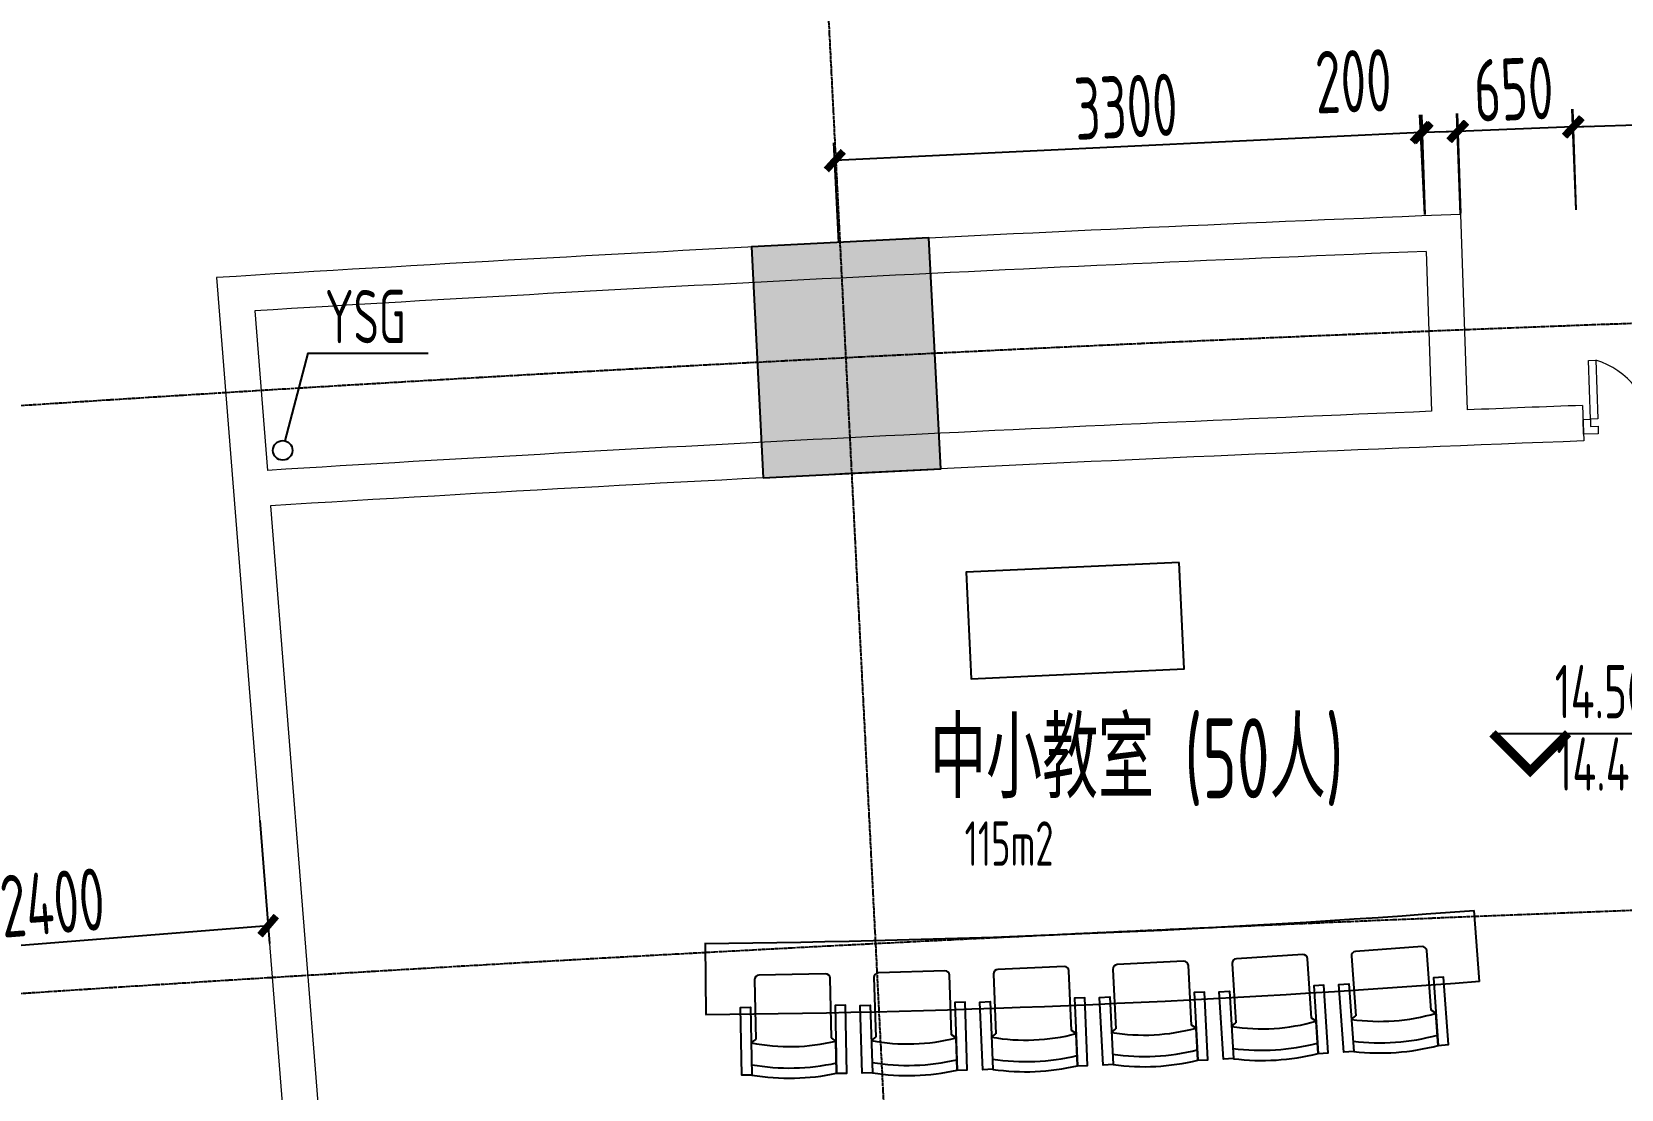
# Model space of a CAD drawing. Header units: millimetres. Extents: x 11677979 to 24947533, y -12764720 to -6308891.
# Drawn here: x 11758112 to 11767052, y -6381999 to -6376051 of the extents above; entities that cross this region are included whole.
import ezdxf
from ezdxf.enums import TextEntityAlignment as Align

# ---------------------------------------------------------------- set-up
doc = ezdxf.new("R2010")
doc.units = ezdxf.units.MM
doc.header["$LTSCALE"] = 10
for name, pattern in [('A2-RG-AXIS$0$CENTER', [2, 1.25, -0.25, 0.25, -0.25]), ('A2-RG-AXIS$0$DOTE', [2.42, 2, -0.2, 0.02, -0.2]), ('A2-RI-F4$0$A2-RG-AXIS$0$CENTER', [2, 1.25, -0.25, 0.25, -0.25]), ('A2-RI-F4$0$A2-RG-AXIS$0$DOTE', [2.42, 2, -0.2, 0.02, -0.2])]:
    doc.linetypes.add(name, pattern=pattern)
for name, color, linetype in [('A2-RB-F4$0$A-DIMS-100', 1, 'Continuous'), ('A2-RD-F4$0$$0$123', 251, 'Continuous'), ('A2-RG-AXIS$0$A-GRID', 1, 'A2-RG-AXIS$0$CENTER'), ('A2-RI-F4$0$$2$A-SYMB', 4, 'Continuous'), ('A2-RI-F4$0$A-ROOF-DRAN', 175, 'Continuous'), ('A2-RI-F4$0$A-SYMB-AREA', 4, 'Continuous'), ('A2-RI-F4$0$A-SYMB-NAME', 4, 'Continuous'), ('A2-RI-F4$0$A2-RB-F4$0$A-DIMS-100', 1, 'Continuous'), ('A2-RI-F4$0$A2-RD-F4$0$$0$123', 251, 'Continuous'), ('A2-RI-F4$0$A2-RG-AXIS$0$A-GRID', 1, 'A2-RI-F4$0$A2-RG-AXIS$0$CENTER'), ('A2-RI-F4$0$A2-RS-F4$0$A-HATH-GRAY', 8, 'Continuous'), ('A2-RI-F4$0$A2-RS-F4$0$A-WALL-CONC', 6, 'Continuous'), ('A2-RS-F4$0$A-HATH-GRAY', 8, 'Continuous'), ('A2-RS-F4$0$A-WALL-CONC', 6, 'Continuous')]:
    doc.layers.add(name, color=color, linetype=linetype)
doc.layers.add('A2-RI-F4$0$A-DOOR', color=32, linetype='Continuous', lineweight=5)
doc.layers.add('A2-RI-F4$0$A-WALL', color=7, linetype='Continuous', lineweight=5)
doc.styles.add('A2-RB-F4$0$XD2008', font='hzs.shx', dxfattribs={"width": 0.7, "bigfont": 'hztxt.shx'})
doc.styles.add('A2-RI-F4$0$$0$XD2008', font='hzs.shx', dxfattribs={"width": 0.7, "bigfont": 'hztxt.shx'})
doc.styles.add('A2-RI-F4$0$A2-RB-F4$0$XD2008', font='hzs.shx', dxfattribs={"width": 0.7, "bigfont": 'hztxt.shx'})
doc.styles.add('A2-RI-F4$0$ECADI', font='hzs.shx', dxfattribs={"width": 0.7, "bigfont": 'hztxt.shx'})
doc.dimstyles.new('A2-RB-F4$0$XD100$0', dxfattribs={"dimscale": 100, "dimtxt": 3.5, "dimasz": 1, "dimexe": 1, "dimexo": 2, "dimgap": 0.5, "dimtad": 1, "dimdec": 0, "dimdsep": 46, "dimtxsty": 'A2-RB-F4$0$XD2008', "dimblk1": 'A2-RB-F4$0$_ArchTick', "dimblk2": 'A2-RB-F4$0$_ArchTick', "dimsah": 1, "dimcen": 2.5, "dimclrt": 4, "dimaunit": 1, "dimadec": 0, "dimazin": 0, "dimtfac": 1, "dimtdec": 0, "dimtix": 1, "dimtmove": 1, "dimatfit": 3, "dimfxl": 0, "dimtolj": 1, "dimtzin": 0, "dimarcsym": 0})
doc.dimstyles.new('A2-RI-F4$0$A2-RB-F4$0$XD100$0', dxfattribs={"dimscale": 100, "dimtxt": 3.5, "dimasz": 1, "dimexe": 1, "dimexo": 2, "dimgap": 0.5, "dimtad": 1, "dimdec": 0, "dimdsep": 46, "dimtxsty": 'A2-RI-F4$0$A2-RB-F4$0$XD2008', "dimblk1": 'A2-RI-F4$0$A2-RB-F4$0$_ArchTick', "dimblk2": 'A2-RI-F4$0$A2-RB-F4$0$_ArchTick', "dimsah": 1, "dimcen": 2.5, "dimclrt": 4, "dimaunit": 1, "dimadec": 0, "dimazin": 0, "dimtfac": 1, "dimtdec": 0, "dimtix": 1, "dimtmove": 1, "dimatfit": 3, "dimfxl": 0, "dimtolj": 1, "dimtzin": 0, "dimarcsym": 0})

# ---------------------------------------------------------------- blocks, each defined once
blk = doc.blocks.new('A2-RB-F4$0$_ArchTick')
at = {"color": 0, "linetype": 'ByBlock', "const_width": 0.4}
blk.add_lwpolyline([(-0.5, -0.5), (0.5, 0.5)], dxfattribs=at)
blk = doc.blocks.new('*D280')
at = {"layer": 'A2-RB-F4$0$A-DIMS-100', "color": 0, "lineweight": -2, "transparency": 16777216}
for p, q in [((11759394.5, -6380487.6), (11759449.4, -6381178.7)), ((11757002, -6380677.9), (11757057, -6381369)), ((11757049.1, -6381269.4), (11759441.5, -6381079))]:
    blk.add_line(p, q, dxfattribs=at)
at = {"layer": 'Defpoints', "color": 0, "transparency": 16777216}
for p in [(11759378.6, -6380288.2), (11756986.2, -6380478.5), (11759441.5, -6381079)]:
    blk.add_point(p, dxfattribs=at)
at = {"layer": 'A2-RB-F4$0$A-DIMS-100', "color": 0, "lineweight": -2, "transparency": 16777216, "xscale": 100, "yscale": 100, "zscale": 100}
for p, rotation in [((11759441.5, -6381079), 4.548265622655301), ((11757049.1, -6381269.4), 184.5482656226554)]:
    blk.add_blockref('A2-RB-F4$0$_ArchTick', p, dxfattribs=dict(at, rotation=rotation))
at = {"layer": 'A2-RB-F4$0$A-DIMS-100', "color": 4, "transparency": 16777216, "insert": (11758227.5, -6380949.9), "char_height": 350, "attachment_point": 5, "rotation": 4.54827, "style": 'A2-RB-F4$0$XD2008'}
blk.add_mtext('\\A1;2400', dxfattribs=at)
blk = doc.blocks.new('*D102')
at = {"layer": 'A2-RB-F4$0$A-DIMS-100', "color": 0, "lineweight": -2, "transparency": 16777216}
for p, q in [((11765947.2, -6377078.8), (11765920.5, -6376518.4)), ((11765925.2, -6376618.3), (11762629, -6376775.8)), ((11762651, -6377236.3), (11762624.3, -6376675.9))]:
    blk.add_line(p, q, dxfattribs=at)
at = {"layer": 'Defpoints', "color": 0, "transparency": 16777216}
for p in [(11762629, -6376775.8), (11765956.8, -6377278.6), (11762660.6, -6377436.1)]:
    blk.add_point(p, dxfattribs=at)
at = {"layer": 'A2-RB-F4$0$A-DIMS-100', "color": 0, "lineweight": -2, "transparency": 16777216, "xscale": 100, "yscale": 100, "zscale": 100}
for p, rotation in [((11765925.2, -6376618.3), 2.736012959691178), ((11762629, -6376775.8), 182.7360129596912)]:
    blk.add_blockref('A2-RB-F4$0$_ArchTick', p, dxfattribs=dict(at, rotation=rotation))
at = {"layer": 'A2-RB-F4$0$A-DIMS-100', "color": 4, "transparency": 16777216, "insert": (11764266.4, -6376472.3), "char_height": 350, "attachment_point": 5, "rotation": 2.73601, "style": 'A2-RB-F4$0$XD2008'}
blk.add_mtext('\\A1;3300', dxfattribs=at)
blk = doc.blocks.new('*D115')
at = {"layer": 'A2-RB-F4$0$A-DIMS-100', "color": 0, "lineweight": -2, "transparency": 16777216}
for p, q in [((11766799.8, -6377053.1), (11766780.8, -6376486.2)), ((11768099.1, -6377009.5), (11768080.1, -6376442.6)), ((11766784.2, -6376586.1), (11768083.4, -6376542.6))]:
    blk.add_line(p, q, dxfattribs=at)
at = {"layer": 'Defpoints', "color": 0, "transparency": 16777216}
for p in [(11768083.4, -6376542.6), (11766806.5, -6377253), (11768105.8, -6377209.4)]:
    blk.add_point(p, dxfattribs=at)
at = {"layer": 'A2-RB-F4$0$A-DIMS-100', "color": 0, "lineweight": -2, "transparency": 16777216, "xscale": 100, "yscale": 100, "zscale": 100}
for p, rotation in [((11768083.4, -6376542.6), 1.920526384309769), ((11766784.2, -6376586.1), 181.9205263843098)]:
    blk.add_blockref('A2-RB-F4$0$_ArchTick', p, dxfattribs=dict(at, rotation=rotation))
at = {"layer": 'A2-RB-F4$0$A-DIMS-100', "color": 4, "transparency": 16777216, "insert": (11767426.3, -6376339.5), "char_height": 350, "attachment_point": 5, "rotation": 1.92053, "style": 'A2-RB-F4$0$XD2008'}
blk.add_mtext('\\A1;1300', dxfattribs=at)
blk = doc.blocks.new('*D116')
at = {"layer": 'A2-RB-F4$0$A-DIMS-100', "color": 0, "lineweight": -2, "transparency": 16777216}
for p, q in [((11766798.8, -6377053.2), (11766776.9, -6376486.3)), ((11766149.2, -6377078.3), (11766127.2, -6376511.5)), ((11766131.1, -6376611.4), (11766031.2, -6376615.3)), ((11766780.8, -6376586.3), (11766131.1, -6376611.4)), ((11766780.8, -6376586.3), (11766880.7, -6376582.4))]:
    blk.add_line(p, q, dxfattribs=at)
at = {"layer": 'Defpoints', "color": 0, "transparency": 16777216}
for p in [(11766131.1, -6376611.4), (11766156.9, -6377278.1), (11766806.5, -6377253)]:
    blk.add_point(p, dxfattribs=at)
at = {"layer": 'A2-RB-F4$0$A-DIMS-100', "color": 0, "lineweight": -2, "transparency": 16777216, "xscale": 100, "yscale": 100, "zscale": 100}
for p, rotation in [((11766131.1, -6376611.4), 2.214991374347856), ((11766780.8, -6376586.3), 182.2149913743478)]:
    blk.add_blockref('A2-RB-F4$0$_ArchTick', p, dxfattribs=dict(at, rotation=rotation))
at = {"layer": 'A2-RB-F4$0$A-DIMS-100', "color": 4, "transparency": 16777216, "insert": (11766447.2, -6376374), "char_height": 350, "attachment_point": 5, "rotation": 2.21499, "style": 'A2-RB-F4$0$XD2008'}
blk.add_mtext('\\A1;650', dxfattribs=at)
blk = doc.blocks.new('*D119')
at = {"layer": 'A2-RB-F4$0$A-DIMS-100', "color": 0, "lineweight": -2, "transparency": 16777216}
for p, q in [((11765950.2, -6377078.7), (11765931.7, -6376517.9)), ((11766150.1, -6377072.1), (11766131.6, -6376511.3)), ((11766134.9, -6376611.3), (11765935, -6376617.8))]:
    blk.add_line(p, q, dxfattribs=at)
at = {"layer": 'Defpoints', "color": 0, "transparency": 16777216}
for p in [(11765935, -6376617.8), (11765956.8, -6377278.6), (11766156.7, -6377272)]:
    blk.add_point(p, dxfattribs=at)
at = {"layer": 'A2-RB-F4$0$A-DIMS-100', "color": 0, "lineweight": -2, "transparency": 16777216, "xscale": 100, "yscale": 100, "zscale": 100}
for p, rotation in [((11765935, -6376617.8), 181.8855373937073), ((11766134.9, -6376611.3), 1.885537393707333)]:
    blk.add_blockref('A2-RB-F4$0$_ArchTick', p, dxfattribs=dict(at, rotation=rotation))
at = {"layer": 'A2-RB-F4$0$A-DIMS-100', "color": 4, "transparency": 16777216, "insert": (11765545.5, -6376328.9), "char_height": 350, "attachment_point": 5, "rotation": 1.88554, "style": 'A2-RB-F4$0$XD2008'}
blk.add_mtext('\\A1;200', dxfattribs=at)
blk = doc.blocks.new('A2-RD-F4$0$LEC-SEAT')
for p, q in [((-21, -0.88), (-21, -8.02)), ((-21, -8.02), (-20, -8.74)), ((-20, -8.74), (-20, -21.94)), ((-2.25, -8.02), (-3.25, -8.74)), ((-3.25, -21.94), (-3.25, -8.74)), ((-19, -22.94), (-4.25, -22.94))]:
    blk.add_line(p, q)
for points in [[(-21, -0.88), (-23.25, -0.88), (-23.25, -15.88), (-21, -15.88)], [(-2.25, -0.88), (0, -0.88), (0, -15.88), (-2.25, -15.88)]]:
    blk.add_lwpolyline(points, close=True)
for centre, radius, start, end in [((-11.62, -50.6), 50.6, 79.3218, 100.6782), ((-11.62, -50.64), 48.39, 78.8293, 101.1707), ((-11.62, -50.78), 43.78, 77.6351, 102.3649), ((-19, -21.94), 1, 180, 270), ((-4.25, -21.94), 1, 270, 360)]:
    blk.add_arc(centre, radius, start, end)
blk = doc.blocks.new('A2-RD-F4')
at = {"layer": 'A2-RD-F4$0$$0$123', "linetype": 'Continuous'}
for p, q in [((11766254.6, -6381392.2), (11766225.4, -6380993.3)), ((11761906.2, -6381579.1), (11761901.8, -6381179.1))]:
    blk.add_line(p, q, dxfattribs=at)
blk.add_lwpolyline([(11764566.3, -6379035.5), (11763367.6, -6379090.9), (11763395.3, -6379690.2), (11764594, -6379634.8)], close=True, dxfattribs=at)
for radius, start, end in [(65200.5, 270.553934, 274.362292), (65600.5, 270.555006, 274.36122)]:
    blk.add_arc((11761266.1, -6315981.6), radius, start, end, dxfattribs=at)
for p, xscale, yscale, zscale, rotation in [((11765492.8, -6381813.1), 25.39999999999997, 25.39999999999997, 25.39999999999997, 184.1418375723843), ((11763461.7, -6381911.8), 25.4, 25.4, 25.4, 182.378266143813), ((11764139, -6381885.8), 25.40000000000003, 25.40000000000003, 25.40000000000003, 182.9661232866701), ((11764816.1, -6381853), 25.40000000000005, 25.40000000000005, 25.40000000000005, 183.5539804295272), ((11762106.4, -6381942.8), 25.4, 25.4, 25.4, 181.2025518580986), ((11762784.1, -6381930.8), 25.39999999999995, 25.39999999999995, 25.39999999999995, 181.7904090009558)]:
    blk.add_blockref('A2-RD-F4$0$LEC-SEAT', p, dxfattribs=dict(at, xscale=xscale, yscale=yscale, zscale=zscale, rotation=rotation))
blk = doc.blocks.new('A2-RG-AXIS')
at = {"layer": 'A2-RG-AXIS$0$A-GRID', "linetype": 'A2-RG-AXIS$0$DOTE'}
blk.add_line((11764241.9, -6408445.8), (11762206, -6368297.4), dxfattribs=at)
for radius in [323300, 316700, 313400]:
    blk.add_arc((11778730.7, -6694178.7), radius, 75.589285, 95.407644, dxfattribs=at)
blk = doc.blocks.new('A2-RI-F4$0$5erhfh')
at = {"layer": 'A2-RI-F4$0$A-SYMB-AREA', "style": 'A2-RI-F4$0$ECADI', "width": 0.7}
blk.add_attdef('340M2', text='', height=2.5, dxfattribs=at).set_placement((0, 1.25), align=Align.MIDDLE_LEFT)
at = {"layer": 'A2-RI-F4$0$A-SYMB-NAME', "style": 'A2-RI-F4$0$ECADI', "width": 0.7}
blk.add_attdef('CHINESENAME', (-12.292, 3.087), '', height=4.5, dxfattribs=at)
blk = doc.blocks.new('A2-RI-F4$0$SERSRHRHDTRJ')
at = {"layer": 'A2-RI-F4$0$A-DOOR'}
for p, q in [((11800475.4, -6393800), (11800415.4, -6394655.5)), ((11800456.9, -6394658.5), (11800516.9, -6393803.1)), ((11800516.9, -6393803.1), (11800475.4, -6393800)), ((11800431.4, -6393945.8), (11800419.8, -6394105.8)), ((11800466.6, -6393948.4), (11800431.4, -6393945.8)), ((11800543.3, -6393953.9), (11800508.1, -6393951.4)), ((11800543.3, -6393953.9), (11800531.7, -6394113.9)), ((11800455, -6394108.3), (11800419.8, -6394105.8)), ((11800531.7, -6394113.9), (11800496.6, -6394111.3)), ((11799243, -6394573.2), (11799266.1, -6394243.9)), ((11799266.1, -6394243.9), (11799307.6, -6394246.8)), ((11799307.6, -6394246.8), (11799284.6, -6394576.1)), ((11799195.7, -6394653.5), (11799201.5, -6394570.3)), ((11799201.5, -6394570.3), (11799243, -6394573.2)), ((11799243, -6394573.2), (11799240.1, -6394614.8)), ((11799240.1, -6394614.8), (11799281.7, -6394617.7)), ((11799284.6, -6394576.1), (11799243, -6394573.2)), ((11799281.7, -6394617.7), (11799278.8, -6394659.3)), ((11799278.8, -6394659.3), (11799195.7, -6394653.5)), ((11799195.7, -6394653.5), (11799195.7, -6394653.5)), ((11800412.4, -6394697), (11800409.3, -6394738.6)), ((11800453.9, -6394700), (11800412.4, -6394697)), ((11800415.4, -6394655.5), (11800456.9, -6394658.5)), ((11800456.9, -6394658.5), (11800453.9, -6394700)), ((11800498.5, -6394661.5), (11800456.9, -6394658.5)), ((11800492.5, -6394744.6), (11800498.5, -6394661.5)), ((11800409.3, -6394738.6), (11800492.5, -6394744.6)), ((11800492.5, -6394744.6), (11800492.5, -6394744.6))]:
    blk.add_line(p, q, dxfattribs=at)
for centre, radius, start, end in [((11800532.6, -6394751.2), 952.8, 93.44102, 175.72163), ((11799135.2, -6394659.8), 447.6, 357.40877, 67.34678)]:
    blk.add_arc(centre, radius, start, end, dxfattribs=at)
blk = doc.blocks.new('A2-RI-F4$0$A2-RB-F4$0$_ArchTick')
at = {"color": 0, "linetype": 'ByBlock', "const_width": 0.4}
blk.add_lwpolyline([(-0.5, -0.5), (0.5, 0.5)], dxfattribs=at)
blk = doc.blocks.new('*D805')
at = {"layer": 'A2-RI-F4$0$A2-RB-F4$0$A-DIMS-100', "color": 0, "lineweight": -2, "transparency": 16777216}
for p, q in [((11759394.5, -6380487.6), (11759449.4, -6381178.7)), ((11757002, -6380677.9), (11757057, -6381369)), ((11757049.1, -6381269.4), (11759441.5, -6381079))]:
    blk.add_line(p, q, dxfattribs=at)
at = {"layer": 'Defpoints', "color": 0, "transparency": 16777216}
for p in [(11759378.6, -6380288.2), (11756986.2, -6380478.5), (11759441.5, -6381079)]:
    blk.add_point(p, dxfattribs=at)
at = {"layer": 'A2-RI-F4$0$A2-RB-F4$0$A-DIMS-100', "color": 0, "lineweight": -2, "transparency": 16777216, "xscale": 100, "yscale": 100, "zscale": 100}
for p, rotation in [((11759441.5, -6381079), 4.548265622655301), ((11757049.1, -6381269.4), 184.5482656226554)]:
    blk.add_blockref('A2-RI-F4$0$A2-RB-F4$0$_ArchTick', p, dxfattribs=dict(at, rotation=rotation))
at = {"layer": 'A2-RI-F4$0$A2-RB-F4$0$A-DIMS-100', "color": 4, "transparency": 16777216, "insert": (11758227.5, -6380949.9), "char_height": 350, "attachment_point": 5, "rotation": 4.54827, "style": 'A2-RI-F4$0$A2-RB-F4$0$XD2008'}
blk.add_mtext('\\A1;2400', dxfattribs=at)
blk = doc.blocks.new('*D627')
at = {"layer": 'A2-RI-F4$0$A2-RB-F4$0$A-DIMS-100', "color": 0, "lineweight": -2, "transparency": 16777216}
for p, q in [((11765947.2, -6377078.8), (11765920.5, -6376518.4)), ((11765925.2, -6376618.3), (11762629, -6376775.8)), ((11762651, -6377236.3), (11762624.3, -6376675.9))]:
    blk.add_line(p, q, dxfattribs=at)
at = {"layer": 'Defpoints', "color": 0, "transparency": 16777216}
for p in [(11762629, -6376775.8), (11765956.8, -6377278.6), (11762660.6, -6377436.1)]:
    blk.add_point(p, dxfattribs=at)
at = {"layer": 'A2-RI-F4$0$A2-RB-F4$0$A-DIMS-100', "color": 0, "lineweight": -2, "transparency": 16777216, "xscale": 100, "yscale": 100, "zscale": 100}
for p, rotation in [((11765925.2, -6376618.3), 2.736012959691178), ((11762629, -6376775.8), 182.7360129596912)]:
    blk.add_blockref('A2-RI-F4$0$A2-RB-F4$0$_ArchTick', p, dxfattribs=dict(at, rotation=rotation))
at = {"layer": 'A2-RI-F4$0$A2-RB-F4$0$A-DIMS-100', "color": 4, "transparency": 16777216, "insert": (11764266.4, -6376472.3), "char_height": 350, "attachment_point": 5, "rotation": 2.73601, "style": 'A2-RI-F4$0$A2-RB-F4$0$XD2008'}
blk.add_mtext('\\A1;3300', dxfattribs=at)
blk = doc.blocks.new('*D640')
at = {"layer": 'A2-RI-F4$0$A2-RB-F4$0$A-DIMS-100', "color": 0, "lineweight": -2, "transparency": 16777216}
for p, q in [((11766799.8, -6377053.1), (11766780.8, -6376486.2)), ((11768099.1, -6377009.5), (11768080.1, -6376442.6)), ((11766784.2, -6376586.1), (11768083.4, -6376542.6))]:
    blk.add_line(p, q, dxfattribs=at)
at = {"layer": 'Defpoints', "color": 0, "transparency": 16777216}
for p in [(11768083.4, -6376542.6), (11766806.5, -6377253), (11768105.8, -6377209.4)]:
    blk.add_point(p, dxfattribs=at)
at = {"layer": 'A2-RI-F4$0$A2-RB-F4$0$A-DIMS-100', "color": 0, "lineweight": -2, "transparency": 16777216, "xscale": 100, "yscale": 100, "zscale": 100}
for p, rotation in [((11768083.4, -6376542.6), 1.920526384309769), ((11766784.2, -6376586.1), 181.9205263843098)]:
    blk.add_blockref('A2-RI-F4$0$A2-RB-F4$0$_ArchTick', p, dxfattribs=dict(at, rotation=rotation))
at = {"layer": 'A2-RI-F4$0$A2-RB-F4$0$A-DIMS-100', "color": 4, "transparency": 16777216, "insert": (11767426.3, -6376339.5), "char_height": 350, "attachment_point": 5, "rotation": 1.92053, "style": 'A2-RI-F4$0$A2-RB-F4$0$XD2008'}
blk.add_mtext('\\A1;1300', dxfattribs=at)
blk = doc.blocks.new('*D641')
at = {"layer": 'A2-RI-F4$0$A2-RB-F4$0$A-DIMS-100', "color": 0, "lineweight": -2, "transparency": 16777216}
for p, q in [((11766798.8, -6377053.2), (11766776.9, -6376486.3)), ((11766149.2, -6377078.3), (11766127.2, -6376511.5)), ((11766131.1, -6376611.4), (11766031.2, -6376615.3)), ((11766780.8, -6376586.3), (11766131.1, -6376611.4)), ((11766780.8, -6376586.3), (11766880.7, -6376582.4))]:
    blk.add_line(p, q, dxfattribs=at)
at = {"layer": 'Defpoints', "color": 0, "transparency": 16777216}
for p in [(11766131.1, -6376611.4), (11766156.9, -6377278.1), (11766806.5, -6377253)]:
    blk.add_point(p, dxfattribs=at)
at = {"layer": 'A2-RI-F4$0$A2-RB-F4$0$A-DIMS-100', "color": 0, "lineweight": -2, "transparency": 16777216, "xscale": 100, "yscale": 100, "zscale": 100}
for p, rotation in [((11766131.1, -6376611.4), 2.214991374347856), ((11766780.8, -6376586.3), 182.2149913743478)]:
    blk.add_blockref('A2-RI-F4$0$A2-RB-F4$0$_ArchTick', p, dxfattribs=dict(at, rotation=rotation))
at = {"layer": 'A2-RI-F4$0$A2-RB-F4$0$A-DIMS-100', "color": 4, "transparency": 16777216, "insert": (11766447.2, -6376374), "char_height": 350, "attachment_point": 5, "rotation": 2.21499, "style": 'A2-RI-F4$0$A2-RB-F4$0$XD2008'}
blk.add_mtext('\\A1;650', dxfattribs=at)
blk = doc.blocks.new('*D644')
at = {"layer": 'A2-RI-F4$0$A2-RB-F4$0$A-DIMS-100', "color": 0, "lineweight": -2, "transparency": 16777216}
for p, q in [((11765950.2, -6377078.7), (11765931.7, -6376517.9)), ((11766150.1, -6377072.1), (11766131.6, -6376511.3)), ((11766134.9, -6376611.3), (11765935, -6376617.8))]:
    blk.add_line(p, q, dxfattribs=at)
at = {"layer": 'Defpoints', "color": 0, "transparency": 16777216}
for p in [(11765935, -6376617.8), (11765956.8, -6377278.6), (11766156.7, -6377272)]:
    blk.add_point(p, dxfattribs=at)
at = {"layer": 'A2-RI-F4$0$A2-RB-F4$0$A-DIMS-100', "color": 0, "lineweight": -2, "transparency": 16777216, "xscale": 100, "yscale": 100, "zscale": 100}
for p, rotation in [((11765935, -6376617.8), 181.8855373937073), ((11766134.9, -6376611.3), 1.885537393707333)]:
    blk.add_blockref('A2-RI-F4$0$A2-RB-F4$0$_ArchTick', p, dxfattribs=dict(at, rotation=rotation))
at = {"layer": 'A2-RI-F4$0$A2-RB-F4$0$A-DIMS-100', "color": 4, "transparency": 16777216, "insert": (11765545.5, -6376328.9), "char_height": 350, "attachment_point": 5, "rotation": 1.88554, "style": 'A2-RI-F4$0$A2-RB-F4$0$XD2008'}
blk.add_mtext('\\A1;200', dxfattribs=at)
blk = doc.blocks.new('A2-RI-F4$0$A2-RD-F4$0$LEC-SEAT')
for p, q in [((-21, -0.88), (-21, -8.02)), ((-21, -8.02), (-20, -8.74)), ((-20, -8.74), (-20, -21.94)), ((-2.25, -8.02), (-3.25, -8.74)), ((-3.25, -21.94), (-3.25, -8.74)), ((-19, -22.94), (-4.25, -22.94))]:
    blk.add_line(p, q)
for points in [[(-21, -0.88), (-23.25, -0.88), (-23.25, -15.88), (-21, -15.88)], [(-2.25, -0.88), (0, -0.88), (0, -15.88), (-2.25, -15.88)]]:
    blk.add_lwpolyline(points, close=True)
for centre, radius, start, end in [((-11.62, -50.6), 50.6, 79.3218, 100.6782), ((-11.62, -50.64), 48.39, 78.8293, 101.1707), ((-11.62, -50.78), 43.78, 77.6351, 102.3649), ((-19, -21.94), 1, 180, 270), ((-4.25, -21.94), 1, 270, 360)]:
    blk.add_arc(centre, radius, start, end)
blk = doc.blocks.new('A2-RI-F4$0$A2-RD-F4')
at = {"layer": 'A2-RI-F4$0$A2-RD-F4$0$$0$123', "linetype": 'Continuous'}
for p, q in [((11766254.6, -6381392.2), (11766225.4, -6380993.3)), ((11761906.2, -6381579.1), (11761901.8, -6381179.1))]:
    blk.add_line(p, q, dxfattribs=at)
blk.add_lwpolyline([(11764566.3, -6379035.5), (11763367.6, -6379090.9), (11763395.3, -6379690.2), (11764594, -6379634.8)], close=True, dxfattribs=at)
for radius, start, end in [(65200.5, 270.553934, 274.362292), (65600.5, 270.555006, 274.36122)]:
    blk.add_arc((11761266.1, -6315981.6), radius, start, end, dxfattribs=at)
for p, xscale, yscale, zscale, rotation in [((11765492.8, -6381813.1), 25.39999999999997, 25.39999999999997, 25.39999999999997, 184.1418375723843), ((11763461.7, -6381911.8), 25.4, 25.4, 25.4, 182.378266143813), ((11764139, -6381885.8), 25.40000000000003, 25.40000000000003, 25.40000000000003, 182.9661232866701), ((11764816.1, -6381853), 25.40000000000005, 25.40000000000005, 25.40000000000005, 183.5539804295272), ((11762106.4, -6381942.8), 25.4, 25.4, 25.4, 181.2025518580986), ((11762784.1, -6381930.8), 25.39999999999995, 25.39999999999995, 25.39999999999995, 181.7904090009558)]:
    blk.add_blockref('A2-RI-F4$0$A2-RD-F4$0$LEC-SEAT', p, dxfattribs=dict(at, xscale=xscale, yscale=yscale, zscale=zscale, rotation=rotation))
blk = doc.blocks.new('A2-RI-F4$0$A2-RG-AXIS')
at = {"layer": 'A2-RI-F4$0$A2-RG-AXIS$0$A-GRID', "linetype": 'A2-RI-F4$0$A2-RG-AXIS$0$DOTE'}
blk.add_line((11764241.9, -6408445.8), (11762206, -6368297.4), dxfattribs=at)
for radius in [323300, 316700, 313400]:
    blk.add_arc((11778730.7, -6694178.7), radius, 75.589285, 95.407644, dxfattribs=at)
blk = doc.blocks.new('A2-RI-F4$0$A2-RS-F4')
at = {"layer": 'A2-RI-F4$0$A2-RS-F4$0$A-HATH-GRAY', "ltscale": 3}
h = blk.add_hatch(color=256, dxfattribs=at)
h.paths.add_polyline_path([(11780370.9, -6378132.8), (11781370.9, -6378139.6), (11781379.7, -6376839.6), (11780379.7, -6376832.8)])
h.paths.add_polyline_path([(11771295.3, -6378216.2), (11772295, -6378194.3), (11772266.5, -6376894.6), (11771266.7, -6376916.1)])
h.paths.add_polyline_path([(11789445.2, -6378310.2), (11790444.5, -6378345.7), (11790490.7, -6377046.5), (11789491.3, -6377010.6)])
h.paths.add_polyline_path([(11794061, -6377995.6), (11794659.8, -6378034.1), (11794711.1, -6377235.6), (11794112.3, -6377197.1)])
h.paths.add_polyline_path([(11762225.8, -6378560), (11763224.5, -6378509.3), (11763158.6, -6377210.6), (11762159.9, -6377261.3)])
h.paths.add_polyline_path([(11756037.9, -6378647), (11756835.4, -6378583.6), (11756756.1, -6377586.7), (11755958.6, -6377650.1)])
h.paths.add_polyline_path([(11801644.4, -6378461.8), (11802243.1, -6378500.3), (11802294.5, -6377701.9), (11801695.7, -6377663.4)])
h.paths.add_polyline_path([(11751541.3, -6379498.7), (11752338.8, -6379435.3), (11752219.8, -6377940), (11751422.4, -6378003.4)])
h.paths.add_polyline_path([(11807663.9, -6379405.7), (11808460.5, -6379479.9), (11808571.8, -6378285.1), (11807775.3, -6378210.6)])
h.paths.add_polyline_path([(11816584.8, -6380403.2), (11817577.3, -6380525.1), (11817735.8, -6379234.7), (11816743.2, -6379112.9)])
h.paths.add_polyline_path([(11825579.4, -6381618.6), (11826568.2, -6381768.4), (11826762.9, -6380483.1), (11825774.2, -6380333.3)])
h.paths.add_polyline_path([(11793833.2, -6381538.6), (11794432, -6381577.1), (11794483.3, -6380778.7), (11793884.5, -6380740.2)])
h.paths.add_polyline_path([(11801416.6, -6382004.6), (11802015.3, -6382043.1), (11802066.7, -6381244.7), (11801467.9, -6381206.2)])
h.paths.add_polyline_path([(11834536.4, -6383084.9), (11835520.4, -6383263), (11835752, -6381983.8), (11834767.9, -6381805.7)])
h.paths.add_polyline_path([(11843441.7, -6384836.8), (11844420.2, -6385043.1), (11844688.3, -6383771), (11843709.9, -6383564.7)])
h.paths.add_polyline_path([(11849706.8, -6386047.7), (11850486.4, -6386227.4), (11850720.8, -6385255.2), (11849941.2, -6385075.5)])
h.paths.add_polyline_path([(11756683.4, -6386771.7), (11757480.7, -6386706.4), (11757402.3, -6385711.3), (11756604.9, -6385774.7)])
h.paths.add_polyline_path([(11752167.8, -6387373.9), (11752965.3, -6387310.5), (11752846.3, -6385815.2), (11752048.8, -6385878.6)])
h.paths.add_polyline_path([(11854131.9, -6387106.5), (11854911.5, -6387286.2), (11855145.9, -6386314), (11854366.3, -6386134.3)])
h.paths.add_polyline_path([(11793236.4, -6390820.6), (11793835.2, -6390859), (11793886.5, -6390060.7), (11793287.7, -6390022.2)])
h.paths.add_polyline_path([(11800819.8, -6391285.9), (11801418.6, -6391324.4), (11801469.9, -6390525.9), (11800871.2, -6390487.4)])
h.paths.add_polyline_path([(11847832.2, -6393825.3), (11848611.8, -6394005), (11848846.2, -6393032.8), (11848066.6, -6392853.1)])
h.paths.add_polyline_path([(11780263.2, -6394032.4), (11781263.2, -6394039.2), (11781272, -6392739.2), (11780272, -6392732.1)])
h.paths.add_polyline_path([(11771644.2, -6394112.4), (11772644, -6394090.4), (11772615.4, -6392790.7), (11771615.7, -6392812.3)])
h.paths.add_polyline_path([(11788881, -6394200.2), (11789880.4, -6394235.7), (11789926.5, -6392936.5), (11788927.1, -6392900.6)])
h.paths.add_polyline_path([(11793008.6, -6394363.6), (11793607.4, -6394402.1), (11793658.7, -6393603.7), (11793059.9, -6393565.2)])
h.paths.add_polyline_path([(11763031, -6394439.6), (11764029.7, -6394388.9), (11763963.9, -6393090.2), (11762965.1, -6393140.9)])
h.paths.add_polyline_path([(11757322.6, -6394796.6), (11758120, -6394731.3), (11758040.8, -6393736.3), (11757243.3, -6393799.7)])
h.paths.add_polyline_path([(11800592, -6394828.7), (11801190.8, -6394867.2), (11801242.1, -6394068.8), (11800643.4, -6394030.3)])
h.paths.add_polyline_path([(11852257.4, -6394883.9), (11853037, -6395063.6), (11853271.3, -6394091.4), (11852491.7, -6393911.7)])
h.paths.add_polyline_path([(11752786.3, -6395149.5), (11753583.8, -6395086), (11753464.9, -6393590.8), (11752667.4, -6393654.2)])
h.paths.add_polyline_path([(11806188.5, -6395237.1), (11806985.1, -6395311.3), (11807096.4, -6394116.5), (11806299.9, -6394042)])
h.paths.add_polyline_path([(11814655.7, -6396186), (11815648.4, -6396307.3), (11815806.1, -6395016.9), (11814813.5, -6394895.6)])
h.paths.add_polyline_path([(11823197.5, -6397340.4), (11824186.2, -6397490.2), (11824381, -6396204.9), (11823392.2, -6396055.1)])
h.paths.add_polyline_path([(11831681.6, -6398728.6), (11832663, -6398920.7), (11832912.6, -6397644.9), (11831931.2, -6397452.8)])
h.paths.add_polyline_path([(11840164, -6400382.5), (11841142.5, -6400588.8), (11841410.7, -6399316.8), (11840432.2, -6399110.5)])
edge = h.paths.add_edge_path()
edge.add_arc((11780719.1, -6400485.4), 450, 0, 360)
edge = h.paths.add_edge_path()
edge.add_arc((11772285.6, -6400549.4), 450, 0, 360)
edge = h.paths.add_edge_path()
edge.add_arc((11789151.8, -6400663.7), 450, 0, 360)
edge = h.paths.add_edge_path()
edge.add_arc((11763857, -6400855.6), 450, 0, 360)
h.paths.add_polyline_path([(11845945.9, -6401651.6), (11846725.5, -6401831.2), (11846959.8, -6400859), (11846180.2, -6400679.3)])
edge = h.paths.add_edge_path()
edge.add_arc((11797575.5, -6401083.9), 450, 0, 360)
edge = h.paths.add_edge_path()
edge.add_arc((11755440.6, -6401403.6), 450.5, 0, 360)
edge = h.paths.add_edge_path()
edge.add_arc((11805983.7, -6401745.9), 450, 0, 360)
h.paths.add_polyline_path([(11850371.1, -6402710), (11851150.7, -6402889.7), (11851385, -6401917.5), (11850605.5, -6401737.8)])
edge = h.paths.add_edge_path()
edge.add_arc((11814369.4, -6402649), 450, 0, 360)
edge = h.paths.add_edge_path()
edge.add_arc((11822725.7, -6403792.5), 450, 0, 360)
edge = h.paths.add_edge_path()
edge.add_arc((11831045.7, -6405175.5), 450, 0, 360)
edge = h.paths.add_edge_path()
edge.add_arc((11839322.6, -6406796.9), 450.5, 0, 360)
edge = h.paths.add_edge_path()
edge.add_arc((11847549.5, -6408655.2), 450.5, 0, 360)
at = {"layer": 'A2-RI-F4$0$A2-RS-F4$0$A-WALL-CONC'}
blk.add_3dface([(11762225.8, -6378560), (11763224.5, -6378509.3), (11763158.6, -6377210.6), (11762159.9, -6377261.3)], dxfattribs=at)
blk = doc.blocks.new('A2-RI-F4$0$ysg')
at = {"layer": 'A2-RI-F4$0$A-ROOF-DRAN'}
blk.add_lwpolyline([(8188.1, -6312.2), (8316.7, -5819), (8992.8, -5819)], dxfattribs=at)
blk.add_circle((8174.2, -6365.4), 55, dxfattribs=at)
ref = blk.add_blockref('A2-RI-F4$0$5erhfh', (9641.2, -6071.2), dxfattribs=dict(at, xscale=100, yscale=100, zscale=100))
ref.add_attrib('CHINESENAME', 'YSG', (8412, -5762.4), dxfattribs={"layer": 'A2-RI-F4$0$A-SYMB-NAME', "height": 300, "style": 'A2-RI-F4$0$ECADI', "width": 0.7})
blk = doc.blocks.new('A2-RI-F4$0$$2$ECADI-TAG-HGHT（国标）')
at = {"color": 1}
blk.add_line((-2.121, 2.121), (11.768, 2.121), dxfattribs=at)
at = {"color": 1, "const_width": 0.5}
blk.add_lwpolyline([(-2.121, 2.121), (0, 0), (2.121, 2.121)], dxfattribs=at)
at = {"style": 'A2-RI-F4$0$$0$XD2008', "width": 0.7}
blk.add_attdef('FL', text='', height=3, dxfattribs=at).set_placement((-2.689, 2.967), align=Align.RIGHT)
for tag, p in [('F.F.L.', (2.284, 2.967)), ('T.O.S.', (2.284, -1.104))]:
    blk.add_attdef(tag, p, '', height=3, dxfattribs=at)
blk = doc.blocks.new('A2-RS-F4')
at = {"layer": 'A2-RS-F4$0$A-HATH-GRAY', "ltscale": 3}
h = blk.add_hatch(color=256, dxfattribs=at)
h.paths.add_polyline_path([(11780370.9, -6378132.8), (11781370.9, -6378139.6), (11781379.7, -6376839.6), (11780379.7, -6376832.8)])
h.paths.add_polyline_path([(11771295.3, -6378216.2), (11772295, -6378194.3), (11772266.5, -6376894.6), (11771266.7, -6376916.1)])
h.paths.add_polyline_path([(11789445.2, -6378310.2), (11790444.5, -6378345.7), (11790490.7, -6377046.5), (11789491.3, -6377010.6)])
h.paths.add_polyline_path([(11794061, -6377995.6), (11794659.8, -6378034.1), (11794711.1, -6377235.6), (11794112.3, -6377197.1)])
h.paths.add_polyline_path([(11762225.8, -6378560), (11763224.5, -6378509.3), (11763158.6, -6377210.6), (11762159.9, -6377261.3)])
h.paths.add_polyline_path([(11756037.9, -6378647), (11756835.4, -6378583.6), (11756756.1, -6377586.7), (11755958.6, -6377650.1)])
h.paths.add_polyline_path([(11801644.4, -6378461.8), (11802243.1, -6378500.3), (11802294.5, -6377701.9), (11801695.7, -6377663.4)])
h.paths.add_polyline_path([(11751541.3, -6379498.7), (11752338.8, -6379435.3), (11752219.8, -6377940), (11751422.4, -6378003.4)])
h.paths.add_polyline_path([(11807663.9, -6379405.7), (11808460.5, -6379479.9), (11808571.8, -6378285.1), (11807775.3, -6378210.6)])
h.paths.add_polyline_path([(11816584.8, -6380403.2), (11817577.3, -6380525.1), (11817735.8, -6379234.7), (11816743.2, -6379112.9)])
h.paths.add_polyline_path([(11825579.4, -6381618.6), (11826568.2, -6381768.4), (11826762.9, -6380483.1), (11825774.2, -6380333.3)])
h.paths.add_polyline_path([(11793833.2, -6381538.6), (11794432, -6381577.1), (11794483.3, -6380778.7), (11793884.5, -6380740.2)])
h.paths.add_polyline_path([(11801416.6, -6382004.6), (11802015.3, -6382043.1), (11802066.7, -6381244.7), (11801467.9, -6381206.2)])
h.paths.add_polyline_path([(11834536.4, -6383084.9), (11835520.4, -6383263), (11835752, -6381983.8), (11834767.9, -6381805.7)])
h.paths.add_polyline_path([(11843441.7, -6384836.8), (11844420.2, -6385043.1), (11844688.3, -6383771), (11843709.9, -6383564.7)])
h.paths.add_polyline_path([(11849706.8, -6386047.7), (11850486.4, -6386227.4), (11850720.8, -6385255.2), (11849941.2, -6385075.5)])
h.paths.add_polyline_path([(11756683.4, -6386771.7), (11757480.7, -6386706.4), (11757402.3, -6385711.3), (11756604.9, -6385774.7)])
h.paths.add_polyline_path([(11752167.8, -6387373.9), (11752965.3, -6387310.5), (11752846.3, -6385815.2), (11752048.8, -6385878.6)])
h.paths.add_polyline_path([(11854131.9, -6387106.5), (11854911.5, -6387286.2), (11855145.9, -6386314), (11854366.3, -6386134.3)])
h.paths.add_polyline_path([(11793236.4, -6390820.6), (11793835.2, -6390859), (11793886.5, -6390060.7), (11793287.7, -6390022.2)])
h.paths.add_polyline_path([(11800819.8, -6391285.9), (11801418.6, -6391324.4), (11801469.9, -6390525.9), (11800871.2, -6390487.4)])
h.paths.add_polyline_path([(11847832.2, -6393825.3), (11848611.8, -6394005), (11848846.2, -6393032.8), (11848066.6, -6392853.1)])
h.paths.add_polyline_path([(11780263.2, -6394032.4), (11781263.2, -6394039.2), (11781272, -6392739.2), (11780272, -6392732.1)])
h.paths.add_polyline_path([(11771644.2, -6394112.4), (11772644, -6394090.4), (11772615.4, -6392790.7), (11771615.7, -6392812.3)])
h.paths.add_polyline_path([(11788881, -6394200.2), (11789880.4, -6394235.7), (11789926.5, -6392936.5), (11788927.1, -6392900.6)])
h.paths.add_polyline_path([(11793008.6, -6394363.6), (11793607.4, -6394402.1), (11793658.7, -6393603.7), (11793059.9, -6393565.2)])
h.paths.add_polyline_path([(11763031, -6394439.6), (11764029.7, -6394388.9), (11763963.9, -6393090.2), (11762965.1, -6393140.9)])
h.paths.add_polyline_path([(11757322.6, -6394796.6), (11758120, -6394731.3), (11758040.8, -6393736.3), (11757243.3, -6393799.7)])
h.paths.add_polyline_path([(11800592, -6394828.7), (11801190.8, -6394867.2), (11801242.1, -6394068.8), (11800643.4, -6394030.3)])
h.paths.add_polyline_path([(11852257.4, -6394883.9), (11853037, -6395063.6), (11853271.3, -6394091.4), (11852491.7, -6393911.7)])
h.paths.add_polyline_path([(11752786.3, -6395149.5), (11753583.8, -6395086), (11753464.9, -6393590.8), (11752667.4, -6393654.2)])
h.paths.add_polyline_path([(11806188.5, -6395237.1), (11806985.1, -6395311.3), (11807096.4, -6394116.5), (11806299.9, -6394042)])
h.paths.add_polyline_path([(11814655.7, -6396186), (11815648.4, -6396307.3), (11815806.1, -6395016.9), (11814813.5, -6394895.6)])
h.paths.add_polyline_path([(11823197.5, -6397340.4), (11824186.2, -6397490.2), (11824381, -6396204.9), (11823392.2, -6396055.1)])
h.paths.add_polyline_path([(11831681.6, -6398728.6), (11832663, -6398920.7), (11832912.6, -6397644.9), (11831931.2, -6397452.8)])
h.paths.add_polyline_path([(11840164, -6400382.5), (11841142.5, -6400588.8), (11841410.7, -6399316.8), (11840432.2, -6399110.5)])
edge = h.paths.add_edge_path()
edge.add_arc((11780719.1, -6400485.4), 450, 0, 360)
edge = h.paths.add_edge_path()
edge.add_arc((11772285.6, -6400549.4), 450, 0, 360)
edge = h.paths.add_edge_path()
edge.add_arc((11789151.8, -6400663.7), 450, 0, 360)
edge = h.paths.add_edge_path()
edge.add_arc((11763857, -6400855.6), 450, 0, 360)
h.paths.add_polyline_path([(11845945.9, -6401651.6), (11846725.5, -6401831.2), (11846959.8, -6400859), (11846180.2, -6400679.3)])
edge = h.paths.add_edge_path()
edge.add_arc((11797575.5, -6401083.9), 450, 0, 360)
edge = h.paths.add_edge_path()
edge.add_arc((11755440.6, -6401403.6), 450.5, 0, 360)
edge = h.paths.add_edge_path()
edge.add_arc((11805983.7, -6401745.9), 450, 0, 360)
h.paths.add_polyline_path([(11850371.1, -6402710), (11851150.7, -6402889.7), (11851385, -6401917.5), (11850605.5, -6401737.8)])
edge = h.paths.add_edge_path()
edge.add_arc((11814369.4, -6402649), 450, 0, 360)
edge = h.paths.add_edge_path()
edge.add_arc((11822725.7, -6403792.5), 450, 0, 360)
edge = h.paths.add_edge_path()
edge.add_arc((11831045.7, -6405175.5), 450, 0, 360)
edge = h.paths.add_edge_path()
edge.add_arc((11839322.6, -6406796.9), 450.5, 0, 360)
edge = h.paths.add_edge_path()
edge.add_arc((11847549.5, -6408655.2), 450.5, 0, 360)
at = {"layer": 'A2-RS-F4$0$A-WALL-CONC'}
blk.add_3dface([(11762225.8, -6378560), (11763224.5, -6378509.3), (11763158.6, -6377210.6), (11762159.9, -6377261.3)], dxfattribs=at)
blk = doc.blocks.new('A2-RB-F4')
at = {"layer": 'A2-RB-F4$0$A-DIMS-100'}
dim = blk.add_linear_dim(base=(11765935, -6376617.8), p1=(11766156.7, -6377272), p2=(11765956.8, -6377278.6), angle=181.88554, dimstyle='A2-RB-F4$0$XD100$0', dxfattribs=at)
dim.commit()
dim.dimension.update_dxf_attribs({"geometry": '*D119', "text_midpoint": (11765552.9, -6376553.8), "dimtype": 129})
for p1, p2, distance, picture, middle in [((11766806.5, -6377253), (11766156.9, -6377278.1), -667.2, '*D116', (11766447.2, -6376374)), ((11766806.5, -6377253), (11768105.8, -6377209.4), 667.2, '*D115', (11767426.3, -6376339.5)), ((11765956.8, -6377278.6), (11762660.6, -6377436.1), -661, '*D102', (11764266.4, -6376472.3)), ((11756986.2, -6380478.5), (11759378.6, -6380288.2), -793.3, '*D280', (11758227.5, -6380949.9))]:
    dim = blk.add_aligned_dim(p1=p1, p2=p2, distance=distance, dimstyle='A2-RB-F4$0$XD100$0', dxfattribs=at)
    dim.commit()
    dim.dimension.update_dxf_attribs({"geometry": picture, "text_midpoint": middle})
blk = doc.blocks.new('A2-RI-F4$0$A2-RB-F4')
at = {"layer": 'A2-RI-F4$0$A2-RB-F4$0$A-DIMS-100'}
dim = blk.add_linear_dim(base=(11765935, -6376617.8), p1=(11766156.7, -6377272), p2=(11765956.8, -6377278.6), angle=181.88554, dimstyle='A2-RI-F4$0$A2-RB-F4$0$XD100$0', dxfattribs=at)
dim.commit()
dim.dimension.update_dxf_attribs({"geometry": '*D644', "text_midpoint": (11765552.9, -6376553.8), "dimtype": 129})
for p1, p2, distance, picture, middle in [((11766806.5, -6377253), (11766156.9, -6377278.1), -667.2, '*D641', (11766447.2, -6376374)), ((11766806.5, -6377253), (11768105.8, -6377209.4), 667.2, '*D640', (11767426.3, -6376339.5)), ((11765956.8, -6377278.6), (11762660.6, -6377436.1), -661, '*D627', (11764266.4, -6376472.3)), ((11756986.2, -6380478.5), (11759378.6, -6380288.2), -793.3, '*D805', (11758227.5, -6380949.9))]:
    dim = blk.add_aligned_dim(p1=p1, p2=p2, distance=distance, dimstyle='A2-RI-F4$0$A2-RB-F4$0$XD100$0', dxfattribs=at)
    dim.commit()
    dim.dimension.update_dxf_attribs({"geometry": picture, "text_midpoint": middle})
blk = doc.blocks.new('A2-RI-F4')
at = {"layer": 'A2-RI-F4$0$A-WALL'}
for p, q in [((11766149.2, -6377078.3), (11766185.3, -6378177.7)), ((11765955.9, -6377286.2), (11765985.5, -6378185.7)), ((11759151.5, -6377433.4), (11760515.7, -6394581.9)), ((11759367, -6377620.5), (11759438.4, -6378517.8)), ((11766835, -6378152.6), (11766841.7, -6378352.5)), ((11759454.3, -6378717.2), (11760521, -6392127.1))]:
    blk.add_line(p, q, dxfattribs=at)
for centre, radius, start, end in [((11778623.8, -6692018.6), 315187.3, 92.268283, 93.542001), ((11778619.1, -6691911.4), 314880, 92.304827, 93.505306), ((11778731.1, -6694128.7), 316200, 92.310135, 93.498024), ((11778731.1, -6694128.7), 316200, 92.156088, 92.273894), ((11778731.1, -6694128.7), 316000, 92.156238, 93.497359)]:
    blk.add_arc(centre, radius, start, end, dxfattribs=at)
for name, p in [('A2-RI-F4$0$A2-RG-AXIS', (0, 0)), ('A2-RI-F4$0$A2-RB-F4', (0, 0)), ('A2-RI-F4$0$A2-RS-F4', (0, 0)), ('A2-RI-F4$0$ysg', (11751349.3, -6372040.3)), ('A2-RI-F4$0$A2-RD-F4', (0, 0))]:
    blk.add_blockref(name, p)
ref = blk.add_blockref('A2-RI-F4$0$5erhfh', (11766101.3, -6381224.1), dxfattribs=dict(xscale=100, yscale=100, zscale=100))
ref.add_attrib('340M2', '115m2', (11763359.1, -6380742.3), dxfattribs={"layer": 'A2-RI-F4$0$A-SYMB-AREA', "height": 250, "style": 'A2-RI-F4$0$ECADI', "width": 0.7})
ref.add_attrib('CHINESENAME', '中小教室 (50人)', (11763164.6, -6380362.1), dxfattribs={"layer": 'A2-RI-F4$0$A-SYMB-NAME', "height": 450, "style": 'A2-RI-F4$0$ECADI', "width": 0.7})
at = {"layer": 'A2-RI-F4$0$$2$A-SYMB'}
ref = blk.add_blockref('A2-RI-F4$0$$2$ECADI-TAG-HGHT（国标）', (11766541, -6380209.3), dxfattribs=dict(at, xscale=100, yscale=100, zscale=100))
ref.add_attrib('F.F.L.', '14.500', (11766678.6, -6379912.6), dxfattribs={"layer": '0', "height": 300, "style": 'A2-RI-F4$0$$0$XD2008', "width": 0.7})
ref.add_attrib('T.O.S.', '14.450', (11766687.9, -6380319.8), dxfattribs={"layer": '0', "height": 300, "style": 'A2-RI-F4$0$$0$XD2008', "width": 0.7})
at = {"layer": 'A2-RI-F4$0$A-DOOR', "rotation": 5.84516290459229}
blk.add_blockref('A2-RI-F4$0$SERSRHRHDTRJ', (-622242.9, -1218544), dxfattribs=at)

msp = doc.modelspace()

# ---------------------------------------------------------------- block references
for name in ['A2-RI-F4', 'A2-RG-AXIS', 'A2-RB-F4', 'A2-RS-F4', 'A2-RD-F4']:
    msp.add_blockref(name, (0, 0))

doc.saveas('drawing.dxf')
